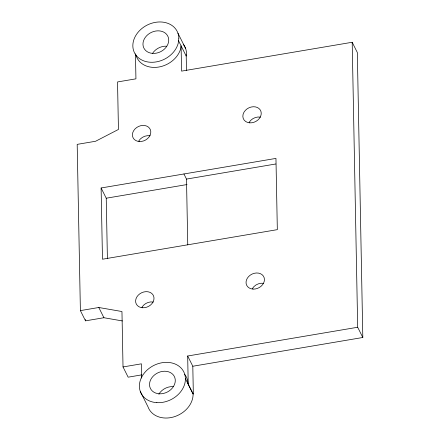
<?xml version="1.0" encoding="UTF-8"?>
<svg xmlns="http://www.w3.org/2000/svg" width="440" height="440" viewBox="0 0 440 440"><rect width="100%" height="100%" fill="white"/><g stroke="black" fill="none" stroke-linecap="round" stroke-linejoin="round"><path stroke-width="0.66" d="M362.813 337.491L357.687 327.256L187.677 356.004L192.803 366.24L362.813 337.491L357.319 52.503L352.198 42.267L181.577 71.121L181.088 45.843L180.73 48.604A23.887 19.124 -26.6 0 1 158.043 67.15A23.887 19.124 -26.6 0 1 135.922 54.923M101.112 187.974L275.957 158.406L277.332 229.653L102.482 259.221L101.112 187.974L106.233 198.209L107.399 258.495M183.931 173.971L186.494 179.086L275.814 163.982M106.233 198.209L187.038 184.547M135.454 53.834L135.938 78.837L117.53 81.95L118.448 129.448L95.596 141.257L77.187 144.37L80.394 310.613L98.797 307.5L121.957 311.526L123.024 366.938L128.15 377.174L141.95 374.836M80.394 310.613L85.514 320.843L103.922 317.73L122.447 320.952M123.024 366.938L141.427 363.825L141.702 378.015M140.283 391.408L147.972 406.758A23.887 19.124 -26.6 0 0 173.476 416.988A23.887 19.124 -26.6 0 0 193.1 393.987L187.974 383.752A23.887 19.124 -26.6 0 0 184.701 374.38M177.969 33.242L185.658 48.593M178.53 40.727L186.214 56.078L186.538 53.587A23.887 19.124 -26.6 0 0 183.266 44.209M185.411 378.637L193.1 393.987M98.797 307.5L103.922 317.73M352.198 42.267L357.687 327.256M192.803 366.24L193.336 393.949M186.191 54.863L186.494 70.422M186.494 179.086L187.764 244.855M187.677 356.004L188.21 383.713M85.492 319.473L85.514 320.843M158.829 394.224A13.376 10.709 -26.6 0 1 173.222 386.606M152.609 53.267A13.376 10.709 -26.6 0 1 166.661 46.206M138.683 141.097A9.554 7.651 -26.6 0 1 150.112 135.8M141.889 307.34A9.554 7.651 -26.6 0 1 153.312 302.043M252.318 288.668A9.554 7.651 -26.6 0 1 263.747 283.371M249.117 122.425A9.554 7.651 -26.6 0 1 260.541 117.128M178.855 38.231L178.167 43.489A23.887 19.124 -26.6 0 1 141.35 59.785A23.887 19.124 -26.6 0 1 145.778 25.834A23.887 19.124 -26.6 0 1 178.855 38.231M156.822 402.65A23.887 19.124 -26.6 0 0 184.531 373.643A23.887 19.124 -26.6 0 0 145.865 371.283A23.887 19.124 -26.6 0 0 156.822 402.65M159.28 393.795A13.376 10.709 -26.6 0 0 174.796 377.553A13.376 10.709 -26.6 0 0 153.142 376.228A13.376 10.709 -26.6 0 0 159.28 393.795M152.719 53.394A13.376 10.709 -26.6 0 0 168.234 37.153A13.376 10.709 -26.6 0 0 146.586 35.827A13.376 10.709 -26.6 0 0 152.719 53.394M142.577 307.764A9.554 7.651 -26.6 0 0 153.659 296.164A9.554 7.651 -26.6 0 0 138.193 295.218A9.554 7.651 -26.6 0 0 142.577 307.764M139.37 141.526A9.554 7.651 -26.6 0 0 150.453 129.921A9.554 7.651 -26.6 0 0 134.992 128.975A9.554 7.651 -26.6 0 0 139.37 141.526M253.006 289.091A9.554 7.651 -26.6 0 0 264.088 277.492A9.554 7.651 -26.6 0 0 248.622 276.546A9.554 7.651 -26.6 0 0 253.006 289.091M249.799 122.848A9.554 7.651 -26.6 0 0 260.887 111.249A9.554 7.651 -26.6 0 0 245.421 110.303A9.554 7.651 -26.6 0 0 249.799 122.848"/></g></svg>
